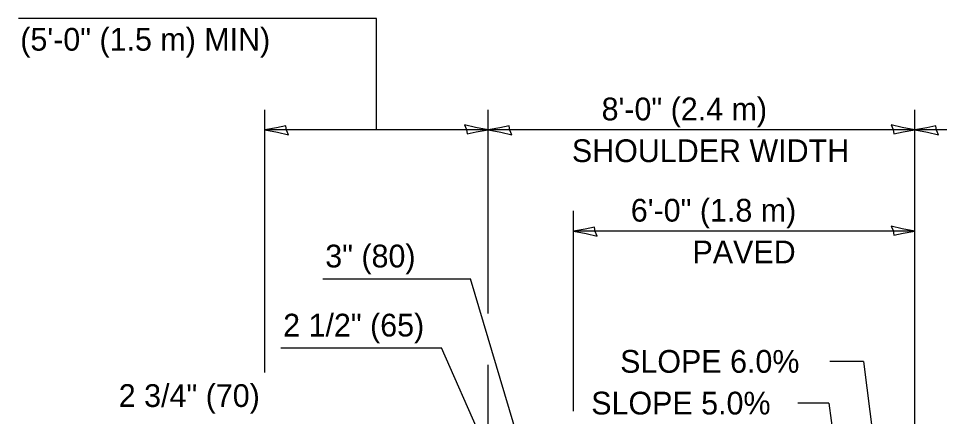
# Model space of a CAD drawing. Extents: x 99661 to 100380, y 100444 to 100925.
# Drawn here: x 99850.7 to 99972.1, y 100742.1 to 100794.6 of the extents above; entities that cross this region are included whole.
import ezdxf

# ---------------------------------------------------------------- set-up
doc = ezdxf.new("R2010")
doc.units = 0
doc.layers.add('Level 55', color=7, linetype='Continuous')

msp = doc.modelspace()

# ---------------------------------------------------------------- linework, layer by layer
at = {"layer": 'Level 55'}
for p, q in [((99897.87, 100794.6), (99850.67, 100794.6)), ((99897.87, 100779.91), (99897.87, 100794.6)), ((99883.15, 100747.9), (99883.15, 100782.53)), ((99912.59, 100755.7), (99912.59, 100782.53)), ((99968.84, 100728.51), (99968.84, 100782.53)), ((99912.59, 100779.91), (99883.15, 100779.91)), ((99968.84, 100779.91), (99912.59, 100779.91)), ((100036.34, 100779.91), (99968.84, 100779.91)), ((99923.84, 100742.81), (99923.84, 100769.25)), ((99968.84, 100766.56), (99923.84, 100766.56)), ((99890.82, 100760.27), (99910.28, 100760.27)), ((99923.1, 100717.17), (99910.28, 100760.27)), ((99885.28, 100751.16), (99906.43, 100751.16)), ((99923.23, 100713.34), (99906.43, 100751.16)), ((99912.59, 100740.79), (99912.59, 100748.92)), ((99962.05, 100749.38), (99957.65, 100749.38)), ((99962.05, 100749.38), (99965.04, 100726.36)), ((99957.52, 100743.88), (99953.43, 100743.88)), ((99957.52, 100743.88), (99960.53, 100720.75))]:
    msp.add_line(p, q, dxfattribs=at)
for points in [[(99886.27, 100779.26), (99886.02, 100779.86), (99885.92, 100780.43), (99884.71, 100780.18), (99883.15, 100779.91), (99884.82, 100779.61)], [(99909.46, 100780.57), (99909.72, 100779.96), (99909.82, 100779.39), (99911.03, 100779.64), (99912.59, 100779.91), (99910.92, 100780.21)], [(99915.71, 100779.26), (99915.46, 100779.86), (99915.36, 100780.43), (99914.15, 100780.18), (99912.59, 100779.91), (99914.25, 100779.61)], [(99965.71, 100780.57), (99965.97, 100779.96), (99966.07, 100779.39), (99967.28, 100779.64), (99968.84, 100779.91), (99967.17, 100780.21)], [(99971.96, 100779.26), (99971.71, 100779.86), (99971.61, 100780.43), (99970.4, 100780.18), (99968.84, 100779.91), (99970.5, 100779.61)], [(99926.96, 100765.91), (99926.71, 100766.51), (99926.61, 100767.09), (99925.4, 100766.83), (99923.84, 100766.56), (99925.5, 100766.26)], [(99965.71, 100767.22), (99965.97, 100766.62), (99966.07, 100766.04), (99967.28, 100766.29), (99968.84, 100766.56), (99967.17, 100766.87)]]:
    msp.add_lwpolyline(points, close=True, dxfattribs=at)

# ---------------------------------------------------------------- texts
for s, p in [('(5\'-0" (1.5 m) MIN)', (99850.92, 100790.35)), ('8\'-0" (2.4 m)', (99927.55, 100781.16)), ('SHOULDER WIDTH', (99923.63, 100775.66)), ('6\'-0" (1.8 m)', (99931.4, 100767.81)), ('3" (80)', (99891.12, 100761.77)), ('PAVED', (99939.53, 100762.31)), ('2 1/2" (65)', (99885.57, 100752.66)), ('SLOPE 6.0%', (99929.99, 100747.88)), ('2 3/4" (70)', (99863.9, 100743.37)), ('SLOPE 5.0%', (99926.18, 100742.38))]:
    msp.add_text(s, height=3, dxfattribs=at).set_placement(p)

doc.saveas('drawing.dxf')
